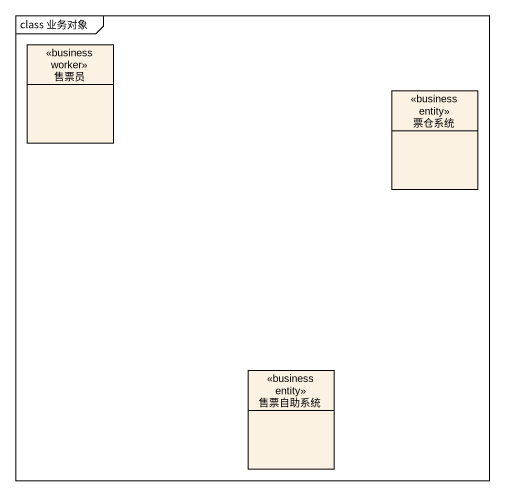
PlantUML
@startuml
mainframe class 业务对象
hide circle
hide empty members
class 售票员 <<business worker>>
class 票仓系统 <<business entity>>
class 售票自助系统 <<business entity>>
@enduml
